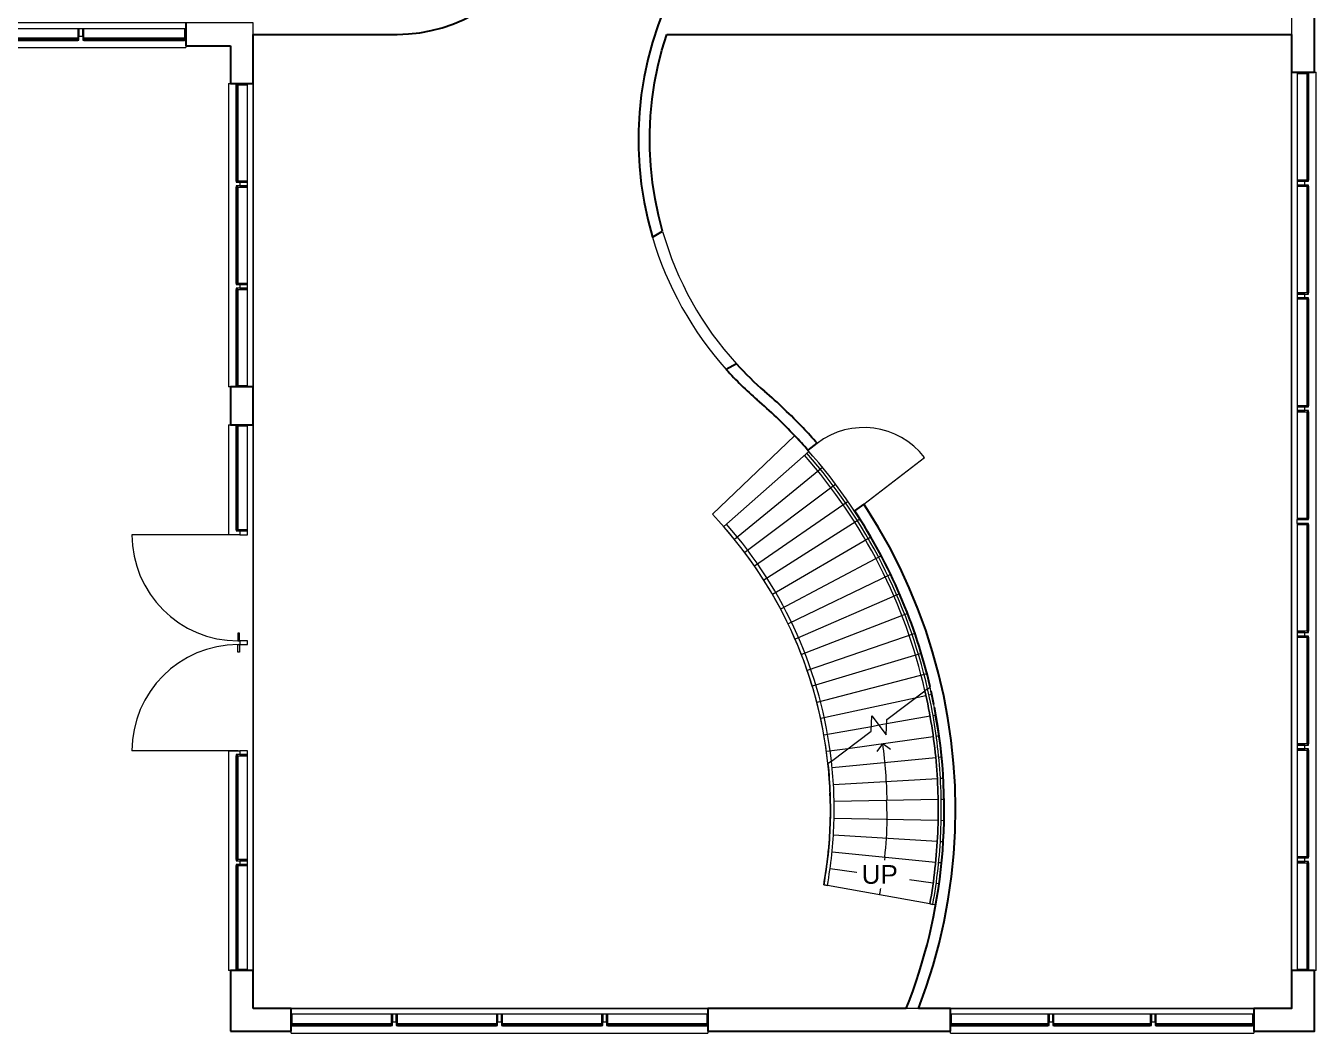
# Model space of a CAD drawing. Header units: millimetres. Extents: x -10759 to 26051, y -22904 to 7446.
# Drawn here: x 8296 to 25321, y -22904 to -9616 of the extents above; entities that cross this region are included whole.
import ezdxf

# ---------------------------------------------------------------- set-up
doc = ezdxf.new("R2010")
doc.units = ezdxf.units.MM
for name, color, linetype, lineweight in [('A-G22-M-FloorOutline', 6, 'Continuous', 15), ('A-G23-M-StairHandrail', 1, 'Continuous', 15), ('A-G23-M-Stairs', 7, 'Continuous', 15), ('A-G25-M-Walls', 7, 'Continuous', 15), ('A-G252-M-WallsInterior', 253, 'Continuous', 15), ('A-G321-M-WindowCills', 3, 'Continuous', 15), ('A-G321-M-Windows', 6, 'Continuous', 15), ('A-G322-M-Doors', 1, 'Continuous', 15), ('A-Z221-T-Text', 7, 'Continuous', 15)]:
    doc.layers.add(name, color=color, linetype=linetype, lineweight=lineweight)

# ---------------------------------------------------------------- blocks, each defined once
blk = doc.blocks.new('Curtain Wall Panel - Plain - Curtain Wall Panel - Plain-230647-Ground Floor')
at = {"layer": 'A-G321-M-Windows', "lineweight": 20}
for p, q in [((-635, 75), (-650, 75)), ((-650, 75), (-650, -75)), ((-635, -75), (-635, 75)), ((635, 75), (635, -75)), ((650, 75), (635, 75)), ((650, -75), (650, 75)), ((-650, -75), (-635, -75)), ((635, -75), (650, -75))]:
    blk.add_line(p, q, dxfattribs=at)
at = {"layer": 'A-G321-M-Windows', "lineweight": 25}
for p, q in [((635, 75), (-635, 75)), ((-635, 75), (-635, 55)), ((-635, 55), (635, 55)), ((635, 55), (635, 75))]:
    blk.add_line(p, q, dxfattribs=at)
at = {"layer": 'A-G321-M-Windows'}
blk.add_line((-635, -75), (635, -75), dxfattribs=at)
blk = doc.blocks.new('Rectangular Mullion - 50 x 250mm-230644-Ground Floor')
at = {"layer": 'A-G321-M-WindowCills'}
for p in [(23171, -22904), (24496, -22879)]:
    blk.add_line(p, (24496, -22904), dxfattribs=at)
blk = doc.blocks.new('Rectangular Mullion - 50 x 250mm-230645-Ground Floor')
at = {"layer": 'A-G321-M-WindowCills'}
blk.add_line((21821, -22904), (23171, -22904), dxfattribs=at)
blk = doc.blocks.new('Rectangular Mullion - 50 x 250mm-230646-Ground Floor')
at = {"layer": 'A-G321-M-WindowCills'}
for q in [(20496, -22879), (21821, -22904)]:
    blk.add_line((20496, -22904), q, dxfattribs=at)
blk = doc.blocks.new('Rectangular Mullion - 50 x 100mm-227649-Ground Floor')
at = {"layer": 'A-G321-M-WindowCills', "lineweight": 20}
for p, q in [((-25, 75), (25, 75)), ((-25, -25), (-25, 75)), ((25, 75), (25, -25)), ((25, -25), (-25, -25))]:
    blk.add_line(p, q, dxfattribs=at)
blk = doc.blocks.new('Curtain Wall Panel - Plain - Curtain Wall Panel - Plain-240381-Ground Floor')
at = {"layer": 'A-G321-M-Windows', "lineweight": 20}
for p, q in [((-653.75, 75), (-668.75, 75)), ((-668.75, 75), (-668.75, -75)), ((-653.75, -75), (-653.75, 75)), ((653.75, 75), (653.75, -75)), ((668.75, 75), (653.75, 75)), ((668.75, -75), (668.75, 75)), ((-668.75, -75), (-653.75, -75)), ((653.75, -75), (668.75, -75))]:
    blk.add_line(p, q, dxfattribs=at)
at = {"layer": 'A-G321-M-Windows', "lineweight": 25}
for p, q in [((653.75, 75), (-653.75, 75)), ((-653.75, 75), (-653.75, 55)), ((-653.75, 55), (653.75, 55)), ((653.75, 55), (653.75, 75))]:
    blk.add_line(p, q, dxfattribs=at)
at = {"layer": 'A-G321-M-Windows'}
blk.add_line((-653.75, -75), (653.75, -75), dxfattribs=at)
blk = doc.blocks.new('Rectangular Mullion - 50 x 250mm-235816-Ground Floor')
at = {"layer": 'A-G321-M-WindowCills'}
for p in [(15933, -22904), (17296, -22879)]:
    blk.add_line(p, (17296, -22904), dxfattribs=at)
blk = doc.blocks.new('Rectangular Mullion - 50 x 250mm-235817-Ground Floor')
at = {"layer": 'A-G321-M-WindowCills'}
blk.add_line((14546, -22904), (15933, -22904), dxfattribs=at)
blk = doc.blocks.new('Rectangular Mullion - 50 x 250mm-235818-Ground Floor')
at = {"layer": 'A-G321-M-WindowCills'}
for q in [(11796, -22879), (13158, -22904)]:
    blk.add_line((11796, -22904), q, dxfattribs=at)
blk = doc.blocks.new('Rectangular Mullion - 50 x 100mm-239821-Ground Floor')
at = {"layer": 'A-G321-M-WindowCills', "lineweight": 20}
for p, q in [((-25, 75), (25, 75)), ((-25, -25), (-25, 75)), ((25, 75), (25, -25)), ((25, -25), (-25, -25))]:
    blk.add_line(p, q, dxfattribs=at)
blk = doc.blocks.new('Curtain Wall Panel - Plain - Curtain Wall Panel - Plain-239823-Ground Floor')
at = {"layer": 'A-G321-M-Windows', "lineweight": 20}
for p, q in [((-685, 75), (-700, 75)), ((-700, 75), (-700, -75)), ((-685, -75), (-685, 75)), ((685, 75), (685, -75)), ((700, 75), (685, 75)), ((700, -75), (700, 75)), ((-700, -75), (-685, -75)), ((685, -75), (700, -75))]:
    blk.add_line(p, q, dxfattribs=at)
at = {"layer": 'A-G321-M-Windows', "lineweight": 25}
for p, q in [((685, 75), (-685, 75)), ((-685, 75), (-685, 55)), ((-685, 55), (685, 55)), ((685, 55), (685, 75))]:
    blk.add_line(p, q, dxfattribs=at)
at = {"layer": 'A-G321-M-Windows'}
blk.add_line((-685, -75), (685, -75), dxfattribs=at)
blk = doc.blocks.new('Rectangular Mullion - 50 x 250mm-236292-Ground Floor')
at = {"layer": 'A-G321-M-WindowCills'}
for p in [(10971, -20654), (10996, -22079)]:
    blk.add_line(p, (10971, -22079), dxfattribs=at)
blk = doc.blocks.new('UK_CW Sgl Glass - Style C - UK_CW Sgl Glass - Style C-249728-Ground Floor')
at = {"layer": 'A-G322-M-Doors'}
for p, q in [((-700, -55), (-700, -33)), ((-700, -33), (-600, -33)), ((-600, -55), (-700, -55)), ((-600, -33), (-600, -55))]:
    blk.add_line(p, q, dxfattribs=at)
at = {"layer": 'A-G322-M-Doors', "lineweight": 20}
blk.add_line((700, -50), (700, -1450), dxfattribs=at)
at = {"layer": 'A-G322-M-Doors'}
blk.add_arc((700, -50), 1400, 180, 270, dxfattribs=at)
blk = doc.blocks.new('UK_CW Sgl Glass - Style C - UK_CW Sgl Glass - Style C-249727-Ground Floor')
at = {"layer": 'A-G322-M-Doors', "lineweight": 20}
blk.add_line((700, 50), (700, 1450), dxfattribs=at)
at = {"layer": 'A-G322-M-Doors'}
for p, q in [((-600, 55), (-700, 55)), ((-700, 55), (-700, 33)), ((-700, 33), (-600, 33)), ((-600, 33), (-600, 55))]:
    blk.add_line(p, q, dxfattribs=at)
blk.add_arc((700, 50), 1400, 90, 180, dxfattribs=at)
blk = doc.blocks.new('Rectangular Mullion - 50 x 250mm-240398-Ground Floor')
at = {"layer": 'A-G321-M-WindowCills'}
for q in [(11121, -19179), (10971, -20654)]:
    blk.add_line((10971, -19179), q, dxfattribs=at)
blk = doc.blocks.new('Rectangular Mullion - 50 x 250mm-249183-Ground Floor')
at = {"layer": 'A-G321-M-WindowCills'}
for p, q in [((10971, -14879), (10996, -14879)), ((10971, -14879), (10971, -16329)), ((11121, -16329), (10971, -16329))]:
    blk.add_line(p, q, dxfattribs=at)
blk = doc.blocks.new('Rectangular Mullion - 50 x 100mm-249184-Ground Floor')
at = {"layer": 'A-G321-M-WindowCills', "lineweight": 20}
for p, q in [((-25, 75), (25, 75)), ((-25, -25), (-25, 75)), ((25, 75), (25, -25)), ((25, -25), (-25, -25))]:
    blk.add_line(p, q, dxfattribs=at)
blk = doc.blocks.new('Curtain Wall Panel - Plain - Curtain Wall Panel - Plain-238082-Ground Floor')
at = {"layer": 'A-G321-M-Windows', "lineweight": 20}
for p, q in [((-665, 75), (-680, 75)), ((-680, 75), (-680, -75)), ((-665, -75), (-665, 75)), ((665, 75), (665, -75)), ((680, 75), (665, 75)), ((680, -75), (680, 75)), ((-680, -75), (-665, -75)), ((665, -75), (680, -75))]:
    blk.add_line(p, q, dxfattribs=at)
at = {"layer": 'A-G321-M-Windows', "lineweight": 25}
for p, q in [((665, 75), (-665, 75)), ((-665, 75), (-665, 55)), ((-665, 55), (665, 55)), ((665, 55), (665, 75))]:
    blk.add_line(p, q, dxfattribs=at)
at = {"layer": 'A-G321-M-Windows'}
blk.add_line((-665, -75), (665, -75), dxfattribs=at)
blk = doc.blocks.new('Rectangular Mullion - 50 x 250mm-237901-Ground Floor')
at = {"layer": 'A-G321-M-WindowCills'}
for p in [(9021, -9904), (10406, -9879)]:
    blk.add_line(p, (10406, -9904), dxfattribs=at)
blk = doc.blocks.new('Rectangular Mullion - 50 x 250mm-237902-Ground Floor')
at = {"layer": 'A-G321-M-WindowCills'}
blk.add_line((7610, -9904), (9021, -9904), dxfattribs=at)
blk = doc.blocks.new('Curtain Wall Panel - Plain - Curtain Wall Panel - Plain-239387-Ground Floor')
at = {"layer": 'A-G321-M-Windows', "lineweight": 20}
for p, q in [((-703.75, 75), (-718.75, 75)), ((-718.75, 75), (-718.75, -75)), ((-703.75, -75), (-703.75, 75)), ((703.75, 75), (703.75, -75)), ((718.75, 75), (703.75, 75)), ((718.75, -75), (718.75, 75)), ((-718.75, -75), (-703.75, -75)), ((703.75, -75), (718.75, -75))]:
    blk.add_line(p, q, dxfattribs=at)
at = {"layer": 'A-G321-M-Windows', "lineweight": 25}
for p, q in [((703.75, 75), (-703.75, 75)), ((-703.75, 75), (-703.75, 55)), ((-703.75, 55), (703.75, 55)), ((703.75, 55), (703.75, 75))]:
    blk.add_line(p, q, dxfattribs=at)
at = {"layer": 'A-G321-M-Windows'}
blk.add_line((-703.75, -75), (703.75, -75), dxfattribs=at)
blk = doc.blocks.new('Rectangular Mullion - 50 x 250mm-239384-Ground Floor')
at = {"layer": 'A-G321-M-WindowCills'}
for p in [(25296, -10229), (25321, -11691)]:
    blk.add_line(p, (25321, -10229), dxfattribs=at)
blk = doc.blocks.new('Rectangular Mullion - 50 x 250mm-239385-Ground Floor')
at = {"layer": 'A-G321-M-WindowCills'}
blk.add_line((25321, -13179), (25321, -11691), dxfattribs=at)
blk = doc.blocks.new('Rectangular Mullion - 50 x 250mm-V5-Ground Floor')
at = {"layer": 'A-G321-M-WindowCills'}
for p, q in [((25321, -16154), (25321, -14666)), ((25071, -16154), (25071, -16129))]:
    blk.add_line(p, q, dxfattribs=at)
blk = doc.blocks.new('Rectangular Mullion - 50 x 250mm-V6-Ground Floor')
at = {"layer": 'A-G321-M-WindowCills'}
for p, q in [((25071, -16179), (25071, -16154)), ((25321, -17641), (25321, -16154))]:
    blk.add_line(p, q, dxfattribs=at)
blk = doc.blocks.new('Rectangular Mullion - 50 x 250mm-239386-Ground Floor')
at = {"layer": 'A-G321-M-WindowCills'}
for q in [(25321, -20616), (25296, -22079)]:
    blk.add_line((25321, -22079), q, dxfattribs=at)
blk = doc.blocks.new('Concept Sgl Door - 1010 x 2110mm-241302-Ground Floor')
at = {"layer": 'A-G322-M-Doors'}
blk.add_line((505, 75), (505, 1085), dxfattribs=at)
blk.add_arc((505, 75), 1010, 90, 180, dxfattribs=at)
blk = doc.blocks.new('Railing - Railing-257075-Ground Floor')
at = {"layer": 'A-G23-M-StairHandrail'}
for p, q in [((20223, -21198), (20263, -21205)), ((20263, -21205), (20223, -21198))]:
    blk.add_line(p, q, dxfattribs=at)
at = {"layer": 'A-G23-M-Stairs'}
blk.add_line((20194, -18362), (20159, -18388), dxfattribs=at)
blk.add_line((20194, -18362), (20159, -18388), dxfattribs=at)
for radius, start in [(7065, 12.7875), (7105, 12.9317)]:
    blk.add_arc((13269, -19952), radius, start, 41.379, dxfattribs=at)
for points in [[(20263, -21205), (20319, -20892), (20389, -20258), (20366, -19302), (20265, -18672), (20194, -18362)], [(20263, -21205), (20319, -20892), (20389, -20258), (20366, -19302), (20265, -18672), (20194, -18362)], [(20159, -18388), (20228, -18695), (20327, -19317), (20348, -20262), (20279, -20889), (20223, -21198)], [(20223, -21198), (20279, -20889), (20348, -20262), (20327, -19317), (20228, -18695), (20159, -18388)]]:
    blk.add_open_spline(points, degree=3, dxfattribs=at)
blk = doc.blocks.new('Railing - Railing-257079-Ground Floor')
at = {"layer": 'A-G23-M-StairHandrail'}
for p, q in [((18823, -20947), (18872, -20956)), ((18872, -20956), (18823, -20947))]:
    blk.add_line(p, q, dxfattribs=at)
at = {"layer": 'A-G23-M-Stairs'}
blk.add_line((18925, -19314), (18879, -19349), dxfattribs=at)
blk.add_line((18925, -19314), (18879, -19349), dxfattribs=at)
for radius, start in [(5642, 6.1389), (5692, 6.4378)]:
    blk.add_arc((13269, -19952), radius, start, 41.379, dxfattribs=at)
for points in [[(18879, -19349), (18907, -19614), (18927, -20151), (18870, -20684), (18823, -20947)], [(18823, -20947), (18870, -20684), (18927, -20151), (18907, -19614), (18879, -19349)], [(18872, -20956), (18920, -20686), (18978, -20137), (18956, -19587), (18925, -19314)], [(18872, -20956), (18920, -20686), (18978, -20137), (18956, -19587), (18925, -19314)]]:
    blk.add_open_spline(points, degree=3, dxfattribs=at)

msp = doc.modelspace()

# ---------------------------------------------------------------- linework, layer by layer
at = {"layer": 'A-G22-M-FloorOutline'}
for p, q in [((11296, -14879), (11296, -22079)), ((11796, -22579), (17296, -22579))]:
    msp.add_line(p, q, dxfattribs=at)
at = {"layer": 'A-G23-M-Stairs'}
for p, q in [((18439, -15025), (17354, -16059)), ((18628, -15231), (17503, -16222)), ((18809, -15444), (17645, -16391)), ((18981, -15664), (17781, -16564)), ((19144, -15890), (17910, -16743)), ((19298, -16123), (18032, -16927)), ((19443, -16362), (18147, -17116)), ((19579, -16606), (18254, -17309)), ((19705, -16855), (18353, -17506)), ((19821, -17109), (18445, -17706)), ((19927, -17368), (18529, -17910)), ((20023, -17630), (18605, -18118)), ((20109, -17896), (18672, -18328)), ((20184, -18165), (18732, -18540)), ((20194, -18362), (20226, -18338)), ((20031, -18484), (18783, -18755)), ((19654, -18767), (20159, -18388)), ((20172, -18453), (20031, -18484)), ((20249, -18437), (20211, -18445)), ((19451, -18919), (19457, -18716)), ((19457, -18716), (19648, -18970)), ((20226, -18724), (19652, -18825)), ((20303, -18711), (20265, -18717)), ((19453, -18861), (18825, -18971)), ((19553, -18843), (19453, -18861)), ((19652, -18825), (19553, -18843)), ((19648, -18970), (19654, -18767)), ((18925, -19314), (19451, -18919)), ((20268, -18997), (19142, -19151)), ((20346, -18987), (20308, -18992)), ((19142, -19151), (18859, -19189)), ((20300, -19272), (18934, -19404)), ((20378, -19264), (20340, -19268)), ((20322, -19547), (18951, -19626)), ((20399, -19543), (20362, -19545)), ((20332, -19823), (18959, -19848)), ((20410, -19822), (20372, -19822)), ((20332, -20099), (18959, -20071)), ((20409, -20101), (20372, -20100)), ((20321, -20376), (18950, -20293)), ((20398, -20380), (20361, -20378)), ((20299, -20651), (18933, -20515)), ((20267, -20925), (18907, -20736)), ((20376, -20659), (20339, -20655)), ((20343, -20936), (20306, -20931)), ((20223, -21198), (18872, -20956)), ((20299, -21212), (20263, -21205))]:
    msp.add_line(p, q, dxfattribs=at)
for radius, start in [(7142, 13.0642), (5642, 6.1389)]:
    msp.add_arc((13269, -19952), radius, start, 43.6198, dxfattribs=at)
for points in [[(20249, -18437), (20241, -18404), (20234, -18371), (20226, -18338)], [(20303, -18711), (20286, -18619), (20267, -18528), (20248, -18437)], [(18903, -19645), (18897, -19546), (18889, -19447), (18879, -19349)], [(20409, -19763), (20407, -19690), (20405, -19616), (20401, -19542)], [(18911, -19943), (18911, -19876), (18908, -19808), (18904, -19740)], [(20409, -20120), (20412, -20007), (20414, -19895), (20413, -19782)], [(18904, -20246), (18905, -20214), (18908, -20150), (18909, -20086), (18909, -20054)], [(18878, -20559), (18886, -20491), (18893, -20424), (18898, -20356)], [(18823, -20947), (18840, -20850), (18855, -20752), (18867, -20653)], [(20343, -20936), (20356, -20844), (20366, -20751), (20375, -20659)], [(20299, -21212), (20316, -21120), (20330, -21028), (20343, -20936)]]:
    msp.add_open_spline(points, degree=3, dxfattribs=at)
for points, knots in [([(20399, -19543), (20395, -19458), (20375, -19179), (20329, -18904), (20295, -18712)], [6.399491, 6.399491, 6.399491, 6.399491, 7.369323, 9.598849, 9.598849, 9.598849, 9.598849]), ([(20376, -20659), (20390, -20524), (20400, -20352), (20409, -20179), (20410, -20142)], [2.133396, 2.133396, 2.133396, 2.133396, 3.684661, 4.107678, 4.107678, 4.107678, 4.107678])]:
    msp.add_open_spline(points, degree=3, knots=knots, dxfattribs=at)
at = {"layer": 'A-G25-M-Walls', "lineweight": 25}
for p, q in [((25296, -10229), (25296, -9079)), ((10406, -9579), (10406, -9879)), ((11296, -10379), (11296, -9729)), ((24996, -9729), (24996, -10229)), ((10406, -9879), (10996, -9879)), ((10996, -9879), (10996, -10379)), ((10996, -10379), (11296, -10379)), ((24996, -10229), (25296, -10229)), ((11296, -14379), (10996, -14379)), ((10996, -14379), (10996, -14879)), ((11296, -14879), (11296, -14379)), ((10996, -14879), (11296, -14879)), ((11296, -22079), (10996, -22079)), ((10996, -22079), (10996, -22879)), ((11296, -22579), (11296, -22079)), ((11796, -22579), (11296, -22579)), ((11796, -22879), (11796, -22579)), ((19912, -22579), (17296, -22579)), ((17296, -22579), (17296, -22879)), ((20496, -22579), (20073, -22579)), ((20496, -22879), (20496, -22579)), ((10996, -22879), (11796, -22879)), ((17296, -22879), (20496, -22879))]:
    msp.add_line(p, q, dxfattribs=at)
at = {"layer": 'A-G25-M-Walls'}
for p, q in [((11296, -10379), (11296, -14379)), ((24996, -22079), (24996, -10229)), ((20496, -22579), (24496, -22579))]:
    msp.add_line(p, q, dxfattribs=at)
at = {"layer": 'A-G25-M-Walls', "lineweight": 25}
msp.add_lwpolyline([(24496, -22579), (24496, -22879), (25296, -22879), (25296, -22079), (24996, -22079), (24996, -22579)], close=True, dxfattribs=at)
at = {"layer": 'A-G252-M-WallsInterior', "lineweight": 25}
for p, q in [((11296, -9729), (13194, -9729)), ((16753, -9729), (24996, -9729)), ((16563, -12402), (16697, -12327)), ((17672, -14074), (17537, -14149)), ((18617, -15215), (18736, -15123)), ((19351, -15925), (19231, -16016))]:
    msp.add_line(p, q, dxfattribs=at)
for points in [[(16819, -9167), (16722, -9383), (16637, -9605), (16564, -9830), (16503, -10059), (16454, -10291), (16416, -10525), (16392, -10761), (16379, -10998), (16379, -11235), (16391, -11471), (16416, -11707), (16453, -11941), (16502, -12173), (16563, -12402)], [(16697, -12327), (16642, -12115), (16597, -11899), (16564, -11682), (16541, -11463), (16529, -11244), (16528, -11024), (16539, -10804), (16560, -10585), (16592, -10368), (16635, -10152), (16689, -9939), (16753, -9729)], [(20073, -22579), (20175, -22297), (20266, -22011), (20345, -21722), (20411, -21430), (20466, -21135), (20508, -20838), (20539, -20540), (20557, -20241), (20562, -19941), (20556, -19642), (20537, -19343), (20506, -19045), (20462, -18748), (20407, -18453), (20339, -18161), (20260, -17872), (20169, -17587), (20066, -17305), (19951, -17028), (19826, -16756), (19689, -16490), (19541, -16229), (19450, -16079), (19401, -16002), (19351, -15925)]]:
    msp.add_lwpolyline(points, dxfattribs=at)
for centre, radius, start, end in [((13194, -7654), 2075, 270, 335.8344), ((20916, -11119), 4389, 222.3269, 229.1007), ((20916, -11119), 4539, 221.8842, 229.1007), ((13265, -19952), 7298, 43.5991, 49.1007), ((13265, -19952), 7148, 43.5991, 49.1007), ((13265, -19952), 7298, 41.429, 43.5991), ((13265, -19952), 7148, 41.5124, 43.5991), ((13265, -19952), 7148, 13.0567, 33.4095), ((13265, -19952), 7148, 11.1638, 12.6186), ((13265, -19952), 7148, 338.4392, 10.8264)]:
    msp.add_arc(centre, radius, start, end, dxfattribs=at)
at = {"layer": 'A-G252-M-WallsInterior'}
for radius, start, end in [(4539, 196.4284, 221.8842), (4389, 195.9857, 222.3269)]:
    msp.add_arc((20916, -11119), radius, start, end, dxfattribs=at)
at = {"layer": 'A-Z221-T-Text'}
for p in [(19527, -19188), (19702, -19164)]:
    msp.add_line(p, (19603, -19088), dxfattribs=at)
for points in [[(19660, -19835), (19656, -19585), (19636, -19336), (19603, -19088)], [(19600, -20833), (19612, -20750), (19623, -20667), (19633, -20584)], [(19561, -21080), (19576, -20998), (19589, -20915), (19600, -20833)]]:
    msp.add_open_spline(points, degree=3, dxfattribs=at)
msp.add_open_spline([(19630, -20584), (19646, -20419), (19666, -20168), (19657, -19919), (19652, -19836)], degree=3, knots=[1.970612, 1.970612, 1.970612, 1.970612, 3.940297, 4.925012, 4.925012, 4.925012, 4.925012], dxfattribs=at)

# ---------------------------------------------------------------- block references
at = {"layer": 'A-G23-M-StairHandrail'}
for name in ['Railing - Railing-257075-Ground Floor', 'Railing - Railing-257079-Ground Floor']:
    msp.add_blockref(name, (0, 0), dxfattribs=at)
at = {"layer": 'A-G321-M-WindowCills', "extrusion": (0, 0, -1)}
for name, p in [('Rectangular Mullion - 50 x 100mm-227649-Ground Floor', (-9021, -9729)), ('Rectangular Mullion - 50 x 100mm-239821-Ground Floor', (-13158, -22729)), ('Rectangular Mullion - 50 x 100mm-239821-Ground Floor', (-14546, -22729)), ('Rectangular Mullion - 50 x 100mm-239821-Ground Floor', (-15933, -22729)), ('Rectangular Mullion - 50 x 100mm-227649-Ground Floor', (-21821, -22729)), ('Rectangular Mullion - 50 x 100mm-227649-Ground Floor', (-23171, -22729))]:
    msp.add_blockref(name, p, dxfattribs=at)
at = {"layer": 'A-G321-M-WindowCills'}
for name, p in [('Rectangular Mullion - 50 x 250mm-237902-Ground Floor', (0, 0)), ('Rectangular Mullion - 50 x 250mm-237901-Ground Floor', (0, 0)), ('Rectangular Mullion - 50 x 250mm-239384-Ground Floor', (0, 0)), ('Rectangular Mullion - 50 x 250mm-239385-Ground Floor', (0, 0)), ('Rectangular Mullion - 50 x 250mm-239385-Ground Floor', (0, -1488)), ('Rectangular Mullion - 50 x 250mm-V5-Ground Floor', (0, 0)), ('Rectangular Mullion - 50 x 250mm-249183-Ground Floor', (0, 0)), ('Rectangular Mullion - 50 x 250mm-V6-Ground Floor', (0, 0)), ('Rectangular Mullion - 50 x 250mm-239385-Ground Floor', (0, -5950)), ('Rectangular Mullion - 50 x 250mm-240398-Ground Floor', (0, 0)), ('Rectangular Mullion - 50 x 250mm-239385-Ground Floor', (0, -7438)), ('Rectangular Mullion - 50 x 250mm-236292-Ground Floor', (0, 0)), ('Rectangular Mullion - 50 x 250mm-239386-Ground Floor', (0, 0)), ('Rectangular Mullion - 50 x 250mm-235818-Ground Floor', (0, 0)), ('Rectangular Mullion - 50 x 250mm-235817-Ground Floor', (-1388, 0)), ('Rectangular Mullion - 50 x 250mm-235817-Ground Floor', (0, 0)), ('Rectangular Mullion - 50 x 250mm-235816-Ground Floor', (0, 0)), ('Rectangular Mullion - 50 x 250mm-230646-Ground Floor', (0, 0)), ('Rectangular Mullion - 50 x 250mm-230645-Ground Floor', (0, 0)), ('Rectangular Mullion - 50 x 250mm-230644-Ground Floor', (0, 0))]:
    msp.add_blockref(name, p, dxfattribs=at)
at = {"layer": 'A-G321-M-WindowCills', "rotation": 269.9999999999999}
for name in ['Rectangular Mullion - 50 x 250mm-230646-Ground Floor', 'Rectangular Mullion - 50 x 250mm-230645-Ground Floor', 'Rectangular Mullion - 50 x 250mm-230644-Ground Floor']:
    msp.add_blockref(name, (33874, 10117), dxfattribs=at)
at = {"layer": 'A-G321-M-WindowCills', "extrusion": (0, 0, -1)}
for name, p, rotation in [('Rectangular Mullion - 50 x 100mm-227649-Ground Floor', (-11146, -11704), 90.0000000000001), ('Rectangular Mullion - 50 x 100mm-227649-Ground Floor', (-25146, -11691), 270.0000000000001), ('Rectangular Mullion - 50 x 100mm-227649-Ground Floor', (-11146, -13054), 90.0000000000001), ('Rectangular Mullion - 50 x 100mm-227649-Ground Floor', (-25146, -13179), 270.0000000000001), ('Rectangular Mullion - 50 x 100mm-227649-Ground Floor', (-25146, -14666), 270.0000000000001), ('Rectangular Mullion - 50 x 100mm-239821-Ground Floor', (-11146, -16304), 90), ('Rectangular Mullion - 50 x 100mm-227649-Ground Floor', (-25146, -17641), 270.0000000000001), ('Rectangular Mullion - 50 x 100mm-249184-Ground Floor', (-11146, -17754), 90), ('Rectangular Mullion - 50 x 100mm-239821-Ground Floor', (-11146, -19204), 90), ('Rectangular Mullion - 50 x 100mm-227649-Ground Floor', (-25146, -19129), 270.0000000000001), ('Rectangular Mullion - 50 x 100mm-227649-Ground Floor', (-25146, -20616), 270.0000000000001), ('Rectangular Mullion - 50 x 100mm-239821-Ground Floor', (-11146, -20654), 90)]:
    msp.add_blockref(name, p, dxfattribs=dict(at, rotation=rotation))
at = {"layer": 'A-G321-M-Windows'}
for name, p, rotation in [('Curtain Wall Panel - Plain - Curtain Wall Panel - Plain-238082-Ground Floor', (8315, -9729), 180), ('Curtain Wall Panel - Plain - Curtain Wall Panel - Plain-238082-Ground Floor', (9726, -9729), 180), ('Curtain Wall Panel - Plain - Curtain Wall Panel - Plain-230647-Ground Floor', (11146, -11029), 89.99999999999991), ('Curtain Wall Panel - Plain - Curtain Wall Panel - Plain-239387-Ground Floor', (25146, -10948), 269.9999999999999), ('Curtain Wall Panel - Plain - Curtain Wall Panel - Plain-230647-Ground Floor', (11146, -12379), 89.99999999999991), ('Curtain Wall Panel - Plain - Curtain Wall Panel - Plain-239387-Ground Floor', (25146, -12435), 269.9999999999999), ('Curtain Wall Panel - Plain - Curtain Wall Panel - Plain-230647-Ground Floor', (11146, -13729), 89.99999999999991), ('Curtain Wall Panel - Plain - Curtain Wall Panel - Plain-239387-Ground Floor', (25146, -13923), 269.9999999999999), ('Curtain Wall Panel - Plain - Curtain Wall Panel - Plain-239387-Ground Floor', (25146, -15410), 269.9999999999999), ('Curtain Wall Panel - Plain - Curtain Wall Panel - Plain-239823-Ground Floor', (11146, -15579), 90), ('Curtain Wall Panel - Plain - Curtain Wall Panel - Plain-239387-Ground Floor', (25146, -16898), 269.9999999999999), ('Curtain Wall Panel - Plain - Curtain Wall Panel - Plain-239387-Ground Floor', (25146, -18385), 269.9999999999999), ('Curtain Wall Panel - Plain - Curtain Wall Panel - Plain-239823-Ground Floor', (11146, -19929), 90), ('Curtain Wall Panel - Plain - Curtain Wall Panel - Plain-239387-Ground Floor', (25146, -19873), 269.9999999999999), ('Curtain Wall Panel - Plain - Curtain Wall Panel - Plain-239823-Ground Floor', (11146, -21379), 90), ('Curtain Wall Panel - Plain - Curtain Wall Panel - Plain-239387-Ground Floor', (25146, -21360), 269.9999999999999), ('Curtain Wall Panel - Plain - Curtain Wall Panel - Plain-240381-Ground Floor', (12464, -22729), 180), ('Curtain Wall Panel - Plain - Curtain Wall Panel - Plain-240381-Ground Floor', (13852, -22729), 180), ('Curtain Wall Panel - Plain - Curtain Wall Panel - Plain-240381-Ground Floor', (15239, -22729), 180), ('Curtain Wall Panel - Plain - Curtain Wall Panel - Plain-240381-Ground Floor', (16627, -22729), 180), ('Curtain Wall Panel - Plain - Curtain Wall Panel - Plain-230647-Ground Floor', (21146, -22729), 180), ('Curtain Wall Panel - Plain - Curtain Wall Panel - Plain-230647-Ground Floor', (22496, -22729), 180), ('Curtain Wall Panel - Plain - Curtain Wall Panel - Plain-230647-Ground Floor', (23846, -22729), 180)]:
    msp.add_blockref(name, p, dxfattribs=dict(at, rotation=rotation))
at = {"layer": 'A-G322-M-Doors'}
for name, p, rotation in [('Concept Sgl Door - 1010 x 2110mm-241302-Ground Floor', (18984, -15570), 307.4609799795488), ('UK_CW Sgl Glass - Style C - UK_CW Sgl Glass - Style C-249727-Ground Floor', (11146, -17029), 90), ('UK_CW Sgl Glass - Style C - UK_CW Sgl Glass - Style C-249728-Ground Floor', (11146, -18479), 270)]:
    msp.add_blockref(name, p, dxfattribs=dict(at, rotation=rotation))

# ---------------------------------------------------------------- next in the draw order: texts
at = {"layer": 'A-Z221-T-Text', "insert": (19324, -20687), "char_height": 245.88, "width": 567.69, "attachment_point": 1, "line_spacing_factor": 0.938532, "bg_fill": 3, "box_fill_scale": 1.25, "bg_fill_color": 0, "bg_fill_transparency": 0}
msp.add_mtext('\\fArial|b0|i0|c0|p34|;UP', dxfattribs=at)

# ---------------------------------------------------------------- next in the draw order: linework, layer by layer
at = {"layer": 'A-G22-M-FloorOutline'}
msp.add_lwpolyline([(-9704, 7121), (24996, 7121), (24996, -22579), (11296, -22579), (11296, -9579), (-9704, -9579)], close=True, dxfattribs=at)

doc.saveas('drawing.dxf')
